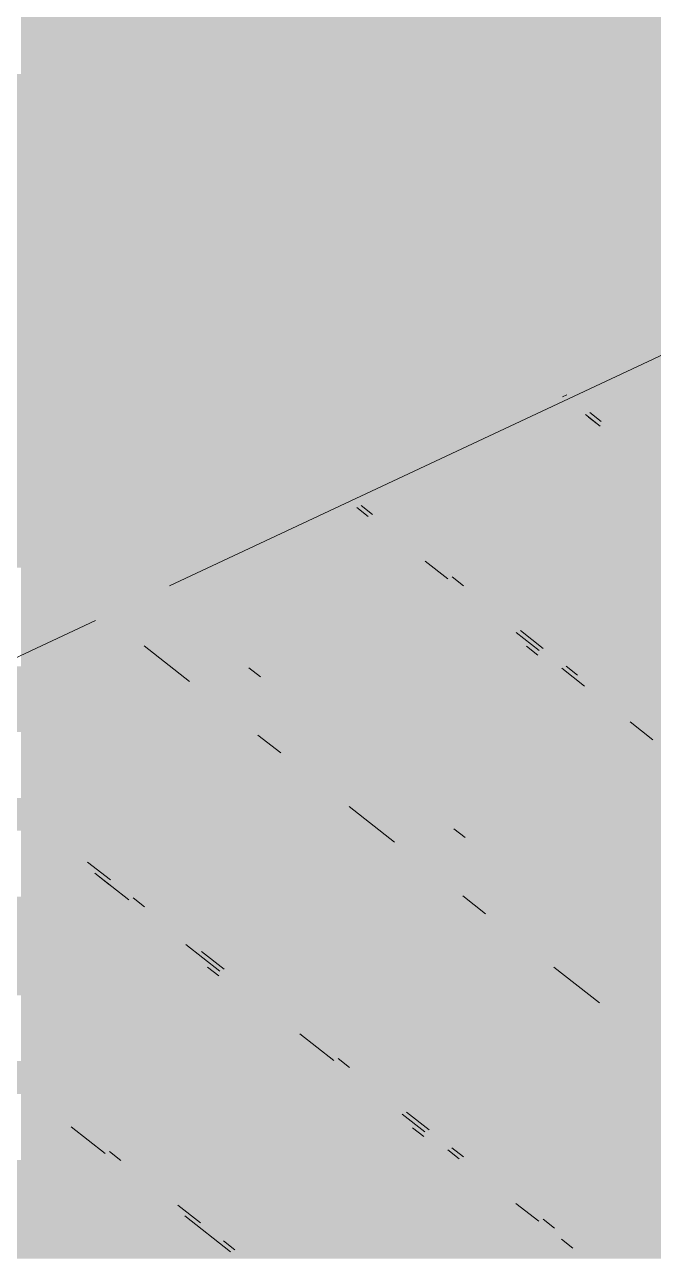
# Model space of a CAD drawing. Header units: millimetres. Extents: x 5 to 1315, y 5 to 292.
# Drawn here: x 1193.778 to 1195.618, y 83.386 to 87.001 of the extents above; entities that cross this region are included whole.
import ezdxf

# ---------------------------------------------------------------- set-up
doc = ezdxf.new("R2010")
doc.units = ezdxf.units.MM
doc.layers.add('EXISTING', color=7, linetype='Continuous')
doc.layers.add('IMAGES', color=7, linetype='Continuous')

# ---------------------------------------------------------------- blocks, each defined once
blk = doc.blocks.new('SHEET_03')
at = {"layer": 'EXISTING', "color": 250, "lineweight": 9}
for p, q in [((294.2024, 85.3568), (297.9396, 87.1113)), ((295.353, 85.9105), (295.3655, 85.9164)), ((295.4197, 85.8582), (295.453, 85.8321)), ((295.4624, 85.8242), (295.4291, 85.8504)), ((295.4655, 85.8379), (295.4322, 85.8641)), ((294.7964, 85.5656), (294.7631, 85.5918)), ((294.7506, 85.5859), (294.784, 85.5598)), ((294.9506, 85.429), (295.0172, 85.3767)), ((295.0631, 85.3564), (295.0297, 85.3825)), ((290.3257, 83.5368), (293.9858, 85.2552)), ((295.2172, 85.2197), (295.2839, 85.1674)), ((295.2963, 85.1732), (295.2297, 85.2256)), ((294.1277, 85.1807), (294.261, 85.0761)), ((295.2808, 85.1537), (295.2475, 85.1799)), ((295.3963, 85.0948), (295.363, 85.1209)), ((294.4682, 85.0897), (294.4348, 85.1159)), ((295.3505, 85.1151), (295.4172, 85.0627)), ((295.5505, 84.9581), (295.6171, 84.9058)), ((294.461, 84.9191), (294.5276, 84.8668)), ((294.7276, 84.7099), (294.8609, 84.6052)), ((295.068, 84.6189), (295.0347, 84.645)), ((294.0291, 84.4947), (293.9625, 84.547)), ((293.9833, 84.515), (294.0833, 84.4365)), ((294.0261, 84.481), (293.9928, 84.5072)), ((294.1291, 84.4162), (294.0958, 84.4424)), ((295.0609, 84.4483), (295.1275, 84.396)), ((294.2499, 84.3057), (294.3499, 84.2273)), ((294.3624, 84.2331), (294.2958, 84.2854)), ((294.3469, 84.2136), (294.3135, 84.2397)), ((295.3275, 84.239), (295.4608, 84.1344)), ((294.5832, 84.0442), (294.6832, 83.9657)), ((294.729, 83.9454), (294.6957, 83.9715)), ((294.8831, 83.8087), (294.9498, 83.7564)), ((294.9623, 83.7623), (294.8956, 83.8146)), ((293.9142, 83.7719), (294.0141, 83.6934)), ((294.9467, 83.7427), (294.9134, 83.7689)), ((294.06, 83.6731), (294.0266, 83.6992)), ((295.0164, 83.7041), (295.0498, 83.6779)), ((295.0623, 83.6838), (295.0289, 83.7099)), ((294.2932, 83.49), (294.2266, 83.5423)), ((295.2164, 83.5471), (295.2831, 83.4948)), ((294.2474, 83.5103), (294.3807, 83.4056)), ((295.3289, 83.4745), (295.2955, 83.5007)), ((294.3932, 83.4115), (294.3599, 83.4377)), ((295.3497, 83.4425), (295.383, 83.4163))]:
    blk.add_line(p, q, dxfattribs=at)
at = {"layer": 'IMAGES', "color": 7}
for points in [[(293.7673, 86.9525), (294.0564, 86.9525), (293.7673, 87.0489), (294.0564, 87.0489)], [(294.0564, 86.9525), (297.3327, 86.9525), (294.0564, 87.0489), (297.3327, 87.0489)], [(293.7673, 86.8561), (297.0436, 86.8561), (293.7673, 86.9525), (297.0436, 86.9525)], [(293.5745, 86.7597), (297.0436, 86.7597), (293.5745, 86.8561), (297.0436, 86.8561)], [(293.3818, 86.6633), (296.5618, 86.6633), (293.3818, 86.7597), (296.5618, 86.7597)], [(293.1891, 86.5669), (296.3691, 86.5669), (293.1891, 86.6633), (296.3691, 86.6633)], [(292.9964, 86.4705), (296.1764, 86.4705), (292.9964, 86.5669), (296.1764, 86.5669)], [(292.7073, 86.3741), (295.9836, 86.3741), (292.7073, 86.4705), (295.9836, 86.4705)], [(292.6109, 86.2777), (295.7909, 86.2777), (292.6109, 86.3741), (295.7909, 86.3741)], [(292.3218, 86.1813), (295.5018, 86.1813), (292.3218, 86.2777), (295.5018, 86.2777)], [(295.5018, 86.1813), (295.5982, 86.1813), (295.5018, 86.2777), (295.5982, 86.2777)], [(295.5982, 86.1813), (295.6945, 86.1813), (295.5982, 86.2777), (295.6945, 86.2777)], [(292.2255, 86.0849), (295.4055, 86.0849), (292.2255, 86.1813), (295.4055, 86.1813)], [(295.4055, 86.0849), (295.5018, 86.0849), (295.4055, 86.1813), (295.5018, 86.1813)], [(295.5018, 86.0849), (295.5982, 86.0849), (295.5018, 86.1813), (295.5982, 86.1813)], [(295.5982, 86.0849), (295.6945, 86.0849), (295.5982, 86.1813), (295.6945, 86.1813)], [(292.2255, 85.9885), (295.2127, 85.9885), (292.2255, 86.0849), (295.2127, 86.0849)], [(295.2127, 85.9885), (295.3091, 85.9885), (295.2127, 86.0849), (295.3091, 86.0849)], [(295.3091, 85.9885), (295.4055, 85.9885), (295.3091, 86.0849), (295.4055, 86.0849)], [(295.4055, 85.9885), (295.5018, 85.9885), (295.4055, 86.0849), (295.5018, 86.0849)], [(295.5018, 85.9885), (295.5982, 85.9885), (295.5018, 86.0849), (295.5982, 86.0849)], [(295.5982, 85.7957), (295.6945, 85.7957), (295.5982, 86.0849), (295.6945, 86.0849)], [(292.3218, 85.8921), (295.02, 85.8921), (292.3218, 85.9885), (295.02, 85.9885)], [(295.02, 85.8921), (295.2127, 85.8921), (295.02, 85.9885), (295.2127, 85.9885)], [(295.2127, 85.8921), (295.4055, 85.8921), (295.2127, 85.9885), (295.4055, 85.9885)], [(295.4055, 85.8921), (295.5018, 85.8921), (295.4055, 85.9885), (295.5018, 85.9885)], [(295.5018, 85.7957), (295.5982, 85.7957), (295.5018, 85.9885), (295.5982, 85.9885)], [(292.6109, 85.7957), (294.7309, 85.7957), (292.6109, 85.8921), (294.7309, 85.8921)], [(294.7309, 85.7957), (294.8273, 85.7957), (294.7309, 85.8921), (294.8273, 85.8921)], [(294.8273, 85.7957), (294.9236, 85.7957), (294.8273, 85.8921), (294.9236, 85.8921)], [(294.9236, 85.7957), (295.02, 85.7957), (294.9236, 85.8921), (295.02, 85.8921)], [(295.02, 85.7957), (295.1164, 85.7957), (295.02, 85.8921), (295.1164, 85.8921)], [(295.1164, 85.7957), (295.2127, 85.7957), (295.1164, 85.8921), (295.2127, 85.8921)], [(295.2127, 85.7957), (295.3091, 85.7957), (295.2127, 85.8921), (295.3091, 85.8921)], [(295.3091, 85.7957), (295.4055, 85.7957), (295.3091, 85.8921), (295.4055, 85.8921)], [(295.4055, 85.7957), (295.5018, 85.7957), (295.4055, 85.8921), (295.5018, 85.8921)], [(292.8036, 85.6993), (294.5382, 85.6993), (292.8036, 85.7957), (294.5382, 85.7957)], [(294.5382, 85.6993), (294.7309, 85.6993), (294.5382, 85.7957), (294.7309, 85.7957)], [(294.7309, 85.6993), (294.8273, 85.6993), (294.7309, 85.7957), (294.8273, 85.7957)], [(294.8273, 85.6993), (294.9236, 85.6993), (294.8273, 85.7957), (294.9236, 85.7957)], [(294.9236, 85.6993), (295.02, 85.6993), (294.9236, 85.7957), (295.02, 85.7957)], [(295.02, 85.6993), (295.1164, 85.6993), (295.02, 85.7957), (295.1164, 85.7957)], [(295.1164, 85.6993), (295.2127, 85.6993), (295.1164, 85.7957), (295.2127, 85.7957)], [(295.2127, 85.6993), (295.3091, 85.6993), (295.2127, 85.7957), (295.3091, 85.7957)], [(295.3091, 85.6993), (295.5018, 85.6993), (295.3091, 85.7957), (295.5018, 85.7957)], [(295.5018, 85.6993), (295.5982, 85.6993), (295.5018, 85.7957), (295.5982, 85.7957)], [(295.5982, 85.6993), (295.7909, 85.6993), (295.5982, 85.7957), (295.7909, 85.7957)], [(292.9, 85.6029), (294.3455, 85.6029), (292.9, 85.6993), (294.3455, 85.6993)], [(294.3455, 85.6029), (294.4418, 85.6029), (294.3455, 85.6993), (294.4418, 85.6993)], [(294.4418, 85.6029), (294.5382, 85.6029), (294.4418, 85.6993), (294.5382, 85.6993)], [(294.5382, 85.5065), (294.6345, 85.5065), (294.5382, 85.6993), (294.6345, 85.6993)], [(294.6345, 85.6029), (294.7309, 85.6029), (294.6345, 85.6993), (294.7309, 85.6993)], [(294.7309, 85.6029), (294.8273, 85.6029), (294.7309, 85.6993), (294.8273, 85.6993)], [(294.8273, 85.6029), (294.9236, 85.6029), (294.8273, 85.6993), (294.9236, 85.6993)], [(294.9236, 85.6029), (295.02, 85.6029), (294.9236, 85.6993), (295.02, 85.6993)], [(295.02, 85.6029), (295.1164, 85.6029), (295.02, 85.6993), (295.1164, 85.6993)], [(295.1164, 85.6029), (295.2127, 85.6029), (295.1164, 85.6993), (295.2127, 85.6993)], [(295.2127, 85.6029), (295.3091, 85.6029), (295.2127, 85.6993), (295.3091, 85.6993)], [(295.3091, 85.6029), (295.4055, 85.6029), (295.3091, 85.6993), (295.4055, 85.6993)], [(295.4055, 85.6029), (295.5018, 85.6029), (295.4055, 85.6993), (295.5018, 85.6993)], [(295.5018, 85.6029), (295.5982, 85.6029), (295.5018, 85.6993), (295.5982, 85.6993)], [(295.5982, 85.6029), (295.6945, 85.6029), (295.5982, 85.6993), (295.6945, 85.6993)], [(292.9, 85.5065), (294.1527, 85.5065), (292.9, 85.6029), (294.1527, 85.6029)], [(294.1527, 85.5065), (294.2491, 85.5065), (294.1527, 85.6029), (294.2491, 85.6029)], [(294.2491, 85.5065), (294.4418, 85.5065), (294.2491, 85.6029), (294.4418, 85.6029)], [(294.4418, 85.4101), (294.5382, 85.4101), (294.4418, 85.6029), (294.5382, 85.6029)], [(294.6345, 85.5065), (294.7309, 85.5065), (294.6345, 85.6029), (294.7309, 85.6029)], [(294.7309, 85.5065), (294.8273, 85.5065), (294.7309, 85.6029), (294.8273, 85.6029)], [(294.8273, 85.5065), (295.02, 85.5065), (294.8273, 85.6029), (295.02, 85.6029)], [(295.02, 85.5065), (295.1164, 85.5065), (295.02, 85.6029), (295.1164, 85.6029)], [(295.1164, 85.5065), (295.5018, 85.5065), (295.1164, 85.6029), (295.5018, 85.6029)], [(295.5018, 85.5065), (295.6945, 85.5065), (295.5018, 85.6029), (295.6945, 85.6029)], [(292.9, 85.4101), (293.8636, 85.4101), (292.9, 85.5065), (293.8636, 85.5065)], [(293.8636, 85.4101), (293.96, 85.4101), (293.8636, 85.5065), (293.96, 85.5065)], [(293.96, 85.4101), (294.1527, 85.4101), (293.96, 85.5065), (294.1527, 85.5065)], [(294.1527, 85.4101), (294.2491, 85.4101), (294.1527, 85.5065), (294.2491, 85.5065)], [(294.2491, 85.4101), (294.3455, 85.4101), (294.2491, 85.5065), (294.3455, 85.5065)], [(294.3455, 85.4101), (294.4418, 85.4101), (294.3455, 85.5065), (294.4418, 85.5065)], [(294.5382, 85.4101), (294.6345, 85.4101), (294.5382, 85.5065), (294.6345, 85.5065)], [(294.6345, 85.4101), (294.8273, 85.4101), (294.6345, 85.5065), (294.8273, 85.5065)], [(294.8273, 85.4101), (294.9236, 85.4101), (294.8273, 85.5065), (294.9236, 85.5065)], [(294.9236, 85.4101), (295.02, 85.4101), (294.9236, 85.5065), (295.02, 85.5065)], [(295.02, 85.4101), (295.1164, 85.4101), (295.02, 85.5065), (295.1164, 85.5065)], [(295.1164, 85.4101), (295.2127, 85.4101), (295.1164, 85.5065), (295.2127, 85.5065)], [(295.2127, 85.4101), (295.6945, 85.4101), (295.2127, 85.5065), (295.6945, 85.5065)], [(293.7673, 85.3137), (293.8636, 85.3137), (293.7673, 85.4101), (293.8636, 85.4101)], [(293.8636, 85.3137), (293.96, 85.3137), (293.8636, 85.4101), (293.96, 85.4101)], [(293.96, 85.3137), (294.0564, 85.3137), (293.96, 85.4101), (294.0564, 85.4101)], [(294.0564, 85.3137), (294.2491, 85.3137), (294.0564, 85.4101), (294.2491, 85.4101)], [(294.2491, 85.2173), (294.3455, 85.2173), (294.2491, 85.4101), (294.3455, 85.4101)], [(294.3455, 85.3137), (294.4418, 85.3137), (294.3455, 85.4101), (294.4418, 85.4101)], [(294.4418, 85.3137), (294.5382, 85.3137), (294.4418, 85.4101), (294.5382, 85.4101)], [(294.5382, 85.3137), (294.6345, 85.3137), (294.5382, 85.4101), (294.6345, 85.4101)], [(294.6345, 85.3137), (294.7309, 85.3137), (294.6345, 85.4101), (294.7309, 85.4101)], [(294.7309, 85.3137), (294.8273, 85.3137), (294.7309, 85.4101), (294.8273, 85.4101)], [(294.8273, 85.3137), (294.9236, 85.3137), (294.8273, 85.4101), (294.9236, 85.4101)], [(294.9236, 85.3137), (295.02, 85.3137), (294.9236, 85.4101), (295.02, 85.4101)], [(295.02, 85.3137), (295.1164, 85.3137), (295.02, 85.4101), (295.1164, 85.4101)], [(295.1164, 85.3137), (295.3091, 85.3137), (295.1164, 85.4101), (295.3091, 85.4101)], [(295.3091, 85.3137), (295.7909, 85.3137), (295.3091, 85.4101), (295.7909, 85.4101)], [(293.7673, 85.2173), (293.8636, 85.2173), (293.7673, 85.3137), (293.8636, 85.3137)], [(293.8636, 85.2173), (293.96, 85.2173), (293.8636, 85.3137), (293.96, 85.3137)], [(293.96, 85.2173), (294.0564, 85.2173), (293.96, 85.3137), (294.0564, 85.3137)], [(294.0564, 85.1208), (294.1527, 85.1208), (294.0564, 85.3137), (294.1527, 85.3137)], [(294.1527, 85.2173), (294.2491, 85.2173), (294.1527, 85.3137), (294.2491, 85.3137)], [(294.3455, 85.2173), (294.4418, 85.2173), (294.3455, 85.3137), (294.4418, 85.3137)], [(294.4418, 85.2173), (294.5382, 85.2173), (294.4418, 85.3137), (294.5382, 85.3137)], [(294.5382, 85.2173), (294.9236, 85.2173), (294.5382, 85.3137), (294.9236, 85.3137)], [(294.9236, 85.2173), (295.02, 85.2173), (294.9236, 85.3137), (295.02, 85.3137)], [(295.02, 85.2173), (295.1164, 85.2173), (295.02, 85.3137), (295.1164, 85.3137)], [(295.1164, 85.1208), (295.3091, 85.1208), (295.1164, 85.3137), (295.3091, 85.3137)], [(295.3091, 85.2173), (295.4055, 85.2173), (295.3091, 85.3137), (295.4055, 85.3137)], [(295.4055, 85.2173), (295.8873, 85.2173), (295.4055, 85.3137), (295.8873, 85.3137)], [(293.7673, 85.1208), (293.96, 85.1208), (293.7673, 85.2173), (293.96, 85.2173)], [(293.96, 85.1208), (294.0564, 85.1208), (293.96, 85.2173), (294.0564, 85.2173)], [(294.1527, 85.1208), (294.2491, 85.1208), (294.1527, 85.2173), (294.2491, 85.2173)], [(294.2491, 85.1208), (294.3455, 85.1208), (294.2491, 85.2173), (294.3455, 85.2173)], [(294.3455, 85.1208), (294.4418, 85.1208), (294.3455, 85.2173), (294.4418, 85.2173)], [(294.4418, 85.1208), (294.6345, 85.1208), (294.4418, 85.2173), (294.6345, 85.2173)], [(294.6345, 85.1208), (295.02, 85.1208), (294.6345, 85.2173), (295.02, 85.2173)], [(295.02, 85.1208), (295.1164, 85.1208), (295.02, 85.2173), (295.1164, 85.2173)], [(295.3091, 85.1208), (295.4055, 85.1208), (295.3091, 85.2173), (295.4055, 85.2173)], [(295.4055, 85.1208), (295.5982, 85.1208), (295.4055, 85.2173), (295.5982, 85.2173)], [(295.5982, 85.1208), (295.9836, 85.1208), (295.5982, 85.2173), (295.9836, 85.2173)], [(293.6709, 85.0244), (293.8636, 85.0244), (293.6709, 85.1208), (293.8636, 85.1208)], [(293.8636, 85.0244), (293.96, 85.0244), (293.8636, 85.1208), (293.96, 85.1208)], [(293.96, 85.0244), (294.0564, 85.0244), (293.96, 85.1208), (294.0564, 85.1208)], [(294.0564, 85.0244), (294.1527, 85.0244), (294.0564, 85.1208), (294.1527, 85.1208)], [(294.1527, 85.0244), (294.2491, 85.0244), (294.1527, 85.1208), (294.2491, 85.1208)], [(294.2491, 85.0244), (294.3455, 85.0244), (294.2491, 85.1208), (294.3455, 85.1208)], [(294.3455, 85.0244), (294.4418, 85.0244), (294.3455, 85.1208), (294.4418, 85.1208)], [(294.4418, 85.0244), (294.6345, 85.0244), (294.4418, 85.1208), (294.6345, 85.1208)], [(294.6345, 85.0244), (294.7309, 85.0244), (294.6345, 85.1208), (294.7309, 85.1208)], [(294.7309, 85.0244), (295.1164, 85.0244), (294.7309, 85.1208), (295.1164, 85.1208)], [(295.1164, 85.0244), (295.3091, 85.0244), (295.1164, 85.1208), (295.3091, 85.1208)], [(295.3091, 85.0244), (295.4055, 85.0244), (295.3091, 85.1208), (295.4055, 85.1208)], [(295.4055, 85.0244), (295.5018, 85.0244), (295.4055, 85.1208), (295.5018, 85.1208)], [(295.5018, 85.0244), (295.5982, 85.0244), (295.5018, 85.1208), (295.5982, 85.1208)], [(295.5982, 85.0244), (296.1764, 85.0244), (295.5982, 85.1208), (296.1764, 85.1208)], [(293.6709, 84.928), (293.8636, 84.928), (293.6709, 85.0244), (293.8636, 85.0244)], [(293.8636, 84.928), (294.2491, 84.928), (293.8636, 85.0244), (294.2491, 85.0244)], [(294.2491, 84.928), (294.3455, 84.928), (294.2491, 85.0244), (294.3455, 85.0244)], [(294.3455, 84.928), (294.4418, 84.928), (294.3455, 85.0244), (294.4418, 85.0244)], [(294.4418, 84.928), (294.5382, 84.928), (294.4418, 85.0244), (294.5382, 85.0244)], [(294.5382, 84.928), (294.6345, 84.928), (294.5382, 85.0244), (294.6345, 85.0244)], [(294.6345, 84.928), (294.7309, 84.928), (294.6345, 85.0244), (294.7309, 85.0244)], [(294.7309, 84.928), (294.9236, 84.928), (294.7309, 85.0244), (294.9236, 85.0244)], [(294.9236, 84.928), (295.2127, 84.928), (294.9236, 85.0244), (295.2127, 85.0244)], [(295.2127, 84.928), (295.3091, 84.928), (295.2127, 85.0244), (295.3091, 85.0244)], [(295.3091, 84.928), (295.4055, 84.928), (295.3091, 85.0244), (295.4055, 85.0244)], [(295.4055, 84.928), (295.5018, 84.928), (295.4055, 85.0244), (295.5018, 85.0244)], [(295.5018, 84.928), (295.5982, 84.928), (295.5018, 85.0244), (295.5982, 85.0244)], [(295.5982, 84.928), (295.6945, 84.928), (295.5982, 85.0244), (295.6945, 85.0244)], [(293.7673, 84.8316), (294.2491, 84.8316), (293.7673, 84.928), (294.2491, 84.928)], [(294.2491, 84.8316), (294.3455, 84.8316), (294.2491, 84.928), (294.3455, 84.928)], [(294.3455, 84.8316), (294.4418, 84.8316), (294.3455, 84.928), (294.4418, 84.928)], [(294.4418, 84.8316), (294.5382, 84.8316), (294.4418, 84.928), (294.5382, 84.928)], [(294.5382, 84.7352), (294.6345, 84.7352), (294.5382, 84.928), (294.6345, 84.928)], [(294.6345, 84.7352), (294.7309, 84.7352), (294.6345, 84.928), (294.7309, 84.928)], [(294.7309, 84.8316), (294.8273, 84.8316), (294.7309, 84.928), (294.8273, 84.928)], [(294.8273, 84.8316), (294.9236, 84.8316), (294.8273, 84.928), (294.9236, 84.928)], [(294.9236, 84.8316), (295.02, 84.8316), (294.9236, 84.928), (295.02, 84.928)], [(295.02, 84.8316), (295.3091, 84.8316), (295.02, 84.928), (295.3091, 84.928)], [(295.3091, 84.8316), (295.4055, 84.8316), (295.3091, 84.928), (295.4055, 84.928)], [(295.4055, 84.8316), (295.5018, 84.8316), (295.4055, 84.928), (295.5018, 84.928)], [(295.5018, 84.8316), (295.5982, 84.8316), (295.5018, 84.928), (295.5982, 84.928)], [(295.5982, 84.8316), (295.7909, 84.8316), (295.5982, 84.928), (295.7909, 84.928)], [(293.7673, 84.7352), (294.3455, 84.7352), (293.7673, 84.8316), (294.3455, 84.8316)], [(294.3455, 84.7352), (294.4418, 84.7352), (294.3455, 84.8316), (294.4418, 84.8316)], [(294.4418, 84.7352), (294.5382, 84.7352), (294.4418, 84.8316), (294.5382, 84.8316)], [(294.7309, 84.7352), (294.9236, 84.7352), (294.7309, 84.8316), (294.9236, 84.8316)], [(294.9236, 84.7352), (295.02, 84.7352), (294.9236, 84.8316), (295.02, 84.8316)], [(295.02, 84.7352), (295.1164, 84.7352), (295.02, 84.8316), (295.1164, 84.8316)], [(295.1164, 84.7352), (295.5018, 84.7352), (295.1164, 84.8316), (295.5018, 84.8316)], [(295.5018, 84.7352), (295.5982, 84.7352), (295.5018, 84.8316), (295.5982, 84.8316)], [(295.5982, 84.7352), (295.6945, 84.7352), (295.5982, 84.8316), (295.6945, 84.8316)], [(293.6709, 84.6388), (293.8636, 84.6388), (293.6709, 84.7352), (293.8636, 84.7352)], [(293.8636, 84.6388), (293.96, 84.6388), (293.8636, 84.7352), (293.96, 84.7352)], [(293.96, 84.6388), (294.0564, 84.6388), (293.96, 84.7352), (294.0564, 84.7352)], [(294.0564, 84.6388), (294.4418, 84.6388), (294.0564, 84.7352), (294.4418, 84.7352)], [(294.4418, 84.6388), (294.5382, 84.6388), (294.4418, 84.7352), (294.5382, 84.7352)], [(294.5382, 84.6388), (294.6345, 84.6388), (294.5382, 84.7352), (294.6345, 84.7352)], [(294.6345, 84.6388), (294.7309, 84.6388), (294.6345, 84.7352), (294.7309, 84.7352)], [(294.7309, 84.6388), (294.8273, 84.6388), (294.7309, 84.7352), (294.8273, 84.7352)], [(294.8273, 84.6388), (294.9236, 84.6388), (294.8273, 84.7352), (294.9236, 84.7352)], [(294.9236, 84.6388), (295.02, 84.6388), (294.9236, 84.7352), (295.02, 84.7352)], [(295.02, 84.6388), (295.1164, 84.6388), (295.02, 84.7352), (295.1164, 84.7352)], [(295.1164, 84.6388), (295.2127, 84.6388), (295.1164, 84.7352), (295.2127, 84.7352)], [(295.2127, 84.6388), (295.5982, 84.6388), (295.2127, 84.7352), (295.5982, 84.7352)], [(295.5982, 84.6388), (295.6945, 84.6388), (295.5982, 84.7352), (295.6945, 84.7352)], [(293.7673, 84.5424), (293.8636, 84.5424), (293.7673, 84.6388), (293.8636, 84.6388)], [(293.8636, 84.446), (293.96, 84.446), (293.8636, 84.6388), (293.96, 84.6388)], [(293.96, 84.5424), (294.0564, 84.5424), (293.96, 84.6388), (294.0564, 84.6388)], [(294.0564, 84.5424), (294.5382, 84.5424), (294.0564, 84.6388), (294.5382, 84.6388)], [(294.5382, 84.5424), (294.6345, 84.5424), (294.5382, 84.6388), (294.6345, 84.6388)], [(294.6345, 84.5424), (294.7309, 84.5424), (294.6345, 84.6388), (294.7309, 84.6388)], [(294.7309, 84.5424), (294.8273, 84.5424), (294.7309, 84.6388), (294.8273, 84.6388)], [(294.8273, 84.5424), (294.9236, 84.5424), (294.8273, 84.6388), (294.9236, 84.6388)], [(294.9236, 84.5424), (295.02, 84.5424), (294.9236, 84.6388), (295.02, 84.6388)], [(295.02, 84.5424), (295.1164, 84.5424), (295.02, 84.6388), (295.1164, 84.6388)], [(295.1164, 84.5424), (295.2127, 84.5424), (295.1164, 84.6388), (295.2127, 84.6388)], [(295.2127, 84.5424), (295.3091, 84.5424), (295.2127, 84.6388), (295.3091, 84.6388)], [(295.3091, 84.5424), (295.7909, 84.5424), (295.3091, 84.6388), (295.7909, 84.6388)], [(293.7673, 84.446), (293.8636, 84.446), (293.7673, 84.5424), (293.8636, 84.5424)], [(293.96, 84.446), (294.1527, 84.446), (293.96, 84.5424), (294.1527, 84.5424)], [(294.1527, 84.446), (294.2491, 84.446), (294.1527, 84.5424), (294.2491, 84.5424)], [(294.2491, 84.446), (294.7309, 84.446), (294.2491, 84.5424), (294.7309, 84.5424)], [(294.7309, 84.446), (294.8273, 84.446), (294.7309, 84.5424), (294.8273, 84.5424)], [(294.8273, 84.446), (294.9236, 84.446), (294.8273, 84.5424), (294.9236, 84.5424)], [(294.9236, 84.446), (295.02, 84.446), (294.9236, 84.5424), (295.02, 84.5424)], [(295.02, 84.446), (295.1164, 84.446), (295.02, 84.5424), (295.1164, 84.5424)], [(295.1164, 84.446), (295.2127, 84.446), (295.1164, 84.5424), (295.2127, 84.5424)], [(295.2127, 84.446), (295.3091, 84.446), (295.2127, 84.5424), (295.3091, 84.5424)], [(295.3091, 84.446), (295.4055, 84.446), (295.3091, 84.5424), (295.4055, 84.5424)], [(295.4055, 84.446), (295.9836, 84.446), (295.4055, 84.5424), (295.9836, 84.5424)], [(293.3818, 84.3496), (293.8636, 84.3496), (293.3818, 84.446), (293.8636, 84.446)], [(293.8636, 84.3496), (293.96, 84.3496), (293.8636, 84.446), (293.96, 84.446)], [(293.96, 84.3496), (294.0564, 84.3496), (293.96, 84.446), (294.0564, 84.446)], [(294.0564, 84.3496), (294.2491, 84.3496), (294.0564, 84.446), (294.2491, 84.446)], [(294.2491, 84.3496), (294.3455, 84.3496), (294.2491, 84.446), (294.3455, 84.446)], [(294.3455, 84.3496), (294.8273, 84.3496), (294.3455, 84.446), (294.8273, 84.446)], [(294.8273, 84.3496), (294.9236, 84.3496), (294.8273, 84.446), (294.9236, 84.446)], [(294.9236, 84.3496), (295.02, 84.3496), (294.9236, 84.446), (295.02, 84.446)], [(295.02, 84.3496), (295.1164, 84.3496), (295.02, 84.446), (295.1164, 84.446)], [(295.1164, 84.2532), (295.2127, 84.2532), (295.1164, 84.446), (295.2127, 84.446)], [(295.2127, 84.3496), (295.3091, 84.3496), (295.2127, 84.446), (295.3091, 84.446)], [(295.3091, 84.3496), (295.4055, 84.3496), (295.3091, 84.446), (295.4055, 84.446)], [(295.4055, 84.3496), (295.5018, 84.3496), (295.4055, 84.446), (295.5018, 84.446)], [(295.5018, 84.3496), (295.5982, 84.3496), (295.5018, 84.446), (295.5982, 84.446)], [(295.5982, 84.3496), (295.9836, 84.3496), (295.5982, 84.446), (295.9836, 84.446)], [(293.4782, 84.2532), (294.0564, 84.2532), (293.4782, 84.3496), (294.0564, 84.3496)], [(294.0564, 84.2532), (294.1527, 84.2532), (294.0564, 84.3496), (294.1527, 84.3496)], [(294.1527, 84.2532), (294.2491, 84.2532), (294.1527, 84.3496), (294.2491, 84.3496)], [(294.2491, 84.2532), (294.3455, 84.2532), (294.2491, 84.3496), (294.3455, 84.3496)], [(294.3455, 84.2532), (294.4418, 84.2532), (294.3455, 84.3496), (294.4418, 84.3496)], [(294.4418, 84.2532), (294.5382, 84.2532), (294.4418, 84.3496), (294.5382, 84.3496)], [(294.5382, 84.2532), (295.02, 84.2532), (294.5382, 84.3496), (295.02, 84.3496)], [(295.02, 84.2532), (295.1164, 84.2532), (295.02, 84.3496), (295.1164, 84.3496)], [(295.2127, 84.2532), (295.4055, 84.2532), (295.2127, 84.3496), (295.4055, 84.3496)], [(295.4055, 84.2532), (295.5018, 84.2532), (295.4055, 84.3496), (295.5018, 84.3496)], [(295.5018, 84.2532), (295.5982, 84.2532), (295.5018, 84.3496), (295.5982, 84.3496)], [(295.5982, 84.2532), (295.6945, 84.2532), (295.5982, 84.3496), (295.6945, 84.3496)], [(293.4782, 84.1568), (294.1527, 84.1568), (293.4782, 84.2532), (294.1527, 84.2532)], [(294.1527, 84.1568), (294.2491, 84.1568), (294.1527, 84.2532), (294.2491, 84.2532)], [(294.2491, 84.1568), (294.4418, 84.1568), (294.2491, 84.2532), (294.4418, 84.2532)], [(294.4418, 84.1568), (294.5382, 84.1568), (294.4418, 84.2532), (294.5382, 84.2532)], [(294.5382, 84.1568), (294.6345, 84.1568), (294.5382, 84.2532), (294.6345, 84.2532)], [(294.6345, 84.1568), (295.1164, 84.1568), (294.6345, 84.2532), (295.1164, 84.2532)], [(295.1164, 84.1568), (295.3091, 84.1568), (295.1164, 84.2532), (295.3091, 84.2532)], [(295.3091, 84.1568), (295.5018, 84.1568), (295.3091, 84.2532), (295.5018, 84.2532)], [(295.5018, 84.1568), (295.5982, 84.1568), (295.5018, 84.2532), (295.5982, 84.2532)], [(295.5982, 84.1568), (295.6945, 84.1568), (295.5982, 84.2532), (295.6945, 84.2532)], [(293.7673, 84.0604), (294.2491, 84.0604), (293.7673, 84.1568), (294.2491, 84.1568)], [(294.2491, 84.0604), (294.3455, 84.0604), (294.2491, 84.1568), (294.3455, 84.1568)], [(294.3455, 83.964), (294.4418, 83.964), (294.3455, 84.1568), (294.4418, 84.1568)], [(294.4418, 84.0604), (294.5382, 84.0604), (294.4418, 84.1568), (294.5382, 84.1568)], [(294.5382, 84.0604), (294.6345, 84.0604), (294.5382, 84.1568), (294.6345, 84.1568)], [(294.6345, 84.0604), (294.7309, 84.0604), (294.6345, 84.1568), (294.7309, 84.1568)], [(294.7309, 84.0604), (295.2127, 84.0604), (294.7309, 84.1568), (295.2127, 84.1568)], [(295.2127, 84.0604), (295.3091, 84.0604), (295.2127, 84.1568), (295.3091, 84.1568)], [(295.3091, 84.0604), (295.4055, 84.0604), (295.3091, 84.1568), (295.4055, 84.1568)], [(295.4055, 84.0604), (295.5018, 84.0604), (295.4055, 84.1568), (295.5018, 84.1568)], [(295.5018, 84.0604), (295.5982, 84.0604), (295.5018, 84.1568), (295.5982, 84.1568)], [(295.5982, 84.0604), (295.6945, 84.0604), (295.5982, 84.1568), (295.6945, 84.1568)], [(293.7673, 83.964), (293.8636, 83.964), (293.7673, 84.0604), (293.8636, 84.0604)], [(293.8636, 83.964), (294.3455, 83.964), (293.8636, 84.0604), (294.3455, 84.0604)], [(294.4418, 83.964), (294.5382, 83.964), (294.4418, 84.0604), (294.5382, 84.0604)], [(294.5382, 83.964), (294.6345, 83.964), (294.5382, 84.0604), (294.6345, 84.0604)], [(294.6345, 83.964), (294.7309, 83.964), (294.6345, 84.0604), (294.7309, 84.0604)], [(294.7309, 83.964), (294.8273, 83.964), (294.7309, 84.0604), (294.8273, 84.0604)], [(294.8273, 83.964), (294.9236, 83.964), (294.8273, 84.0604), (294.9236, 84.0604)], [(294.9236, 83.964), (295.3091, 83.964), (294.9236, 84.0604), (295.3091, 84.0604)], [(295.3091, 83.964), (295.4055, 83.964), (295.3091, 84.0604), (295.4055, 84.0604)], [(295.4055, 83.964), (295.5018, 83.964), (295.4055, 84.0604), (295.5018, 84.0604)], [(295.5018, 83.964), (295.5982, 83.964), (295.5018, 84.0604), (295.5982, 84.0604)], [(295.5982, 83.964), (295.6945, 83.964), (295.5982, 84.0604), (295.6945, 84.0604)], [(293.6709, 83.8676), (293.8636, 83.8676), (293.6709, 83.964), (293.8636, 83.964)], [(293.8636, 83.8676), (293.96, 83.8676), (293.8636, 83.964), (293.96, 83.964)], [(293.96, 83.8676), (294.4418, 83.8676), (293.96, 83.964), (294.4418, 83.964)], [(294.4418, 83.8676), (294.6345, 83.8676), (294.4418, 83.964), (294.6345, 83.964)], [(294.6345, 83.8676), (294.8273, 83.8676), (294.6345, 83.964), (294.8273, 83.964)], [(294.8273, 83.8676), (294.9236, 83.8676), (294.8273, 83.964), (294.9236, 83.964)], [(294.9236, 83.8676), (295.02, 83.8676), (294.9236, 83.964), (295.02, 83.964)], [(295.02, 83.8676), (295.5018, 83.8676), (295.02, 83.964), (295.5018, 83.964)], [(295.5018, 83.8676), (295.5982, 83.8676), (295.5018, 83.964), (295.5982, 83.964)], [(295.5982, 83.8676), (295.6945, 83.8676), (295.5982, 83.964), (295.6945, 83.964)], [(293.7673, 83.7712), (293.8636, 83.7712), (293.7673, 83.8676), (293.8636, 83.8676)], [(293.8636, 83.7712), (293.96, 83.7712), (293.8636, 83.8676), (293.96, 83.8676)], [(293.96, 83.7712), (294.0564, 83.7712), (293.96, 83.8676), (294.0564, 83.8676)], [(294.0564, 83.7712), (294.1527, 83.7712), (294.0564, 83.8676), (294.1527, 83.8676)], [(294.1527, 83.7712), (294.6345, 83.7712), (294.1527, 83.8676), (294.6345, 83.8676)], [(294.6345, 83.7712), (294.7309, 83.7712), (294.6345, 83.8676), (294.7309, 83.8676)], [(294.7309, 83.7712), (294.8273, 83.7712), (294.7309, 83.8676), (294.8273, 83.8676)], [(294.8273, 83.7712), (294.9236, 83.7712), (294.8273, 83.8676), (294.9236, 83.8676)], [(294.9236, 83.7712), (295.02, 83.7712), (294.9236, 83.8676), (295.02, 83.8676)], [(295.02, 83.7712), (295.1164, 83.7712), (295.02, 83.8676), (295.1164, 83.8676)], [(295.1164, 83.7712), (295.5982, 83.7712), (295.1164, 83.8676), (295.5982, 83.8676)], [(295.5982, 83.7712), (295.6945, 83.7712), (295.5982, 83.8676), (295.6945, 83.8676)], [(293.7673, 83.6748), (293.8636, 83.6748), (293.7673, 83.7712), (293.8636, 83.7712)], [(293.8636, 83.6748), (293.96, 83.6748), (293.8636, 83.7712), (293.96, 83.7712)], [(293.96, 83.6748), (294.0564, 83.6748), (293.96, 83.7712), (294.0564, 83.7712)], [(294.0564, 83.6748), (294.1527, 83.6748), (294.0564, 83.7712), (294.1527, 83.7712)], [(294.1527, 83.6748), (294.2491, 83.6748), (294.1527, 83.7712), (294.2491, 83.7712)], [(294.2491, 83.6748), (294.7309, 83.6748), (294.2491, 83.7712), (294.7309, 83.7712)], [(294.7309, 83.6748), (294.8273, 83.6748), (294.7309, 83.7712), (294.8273, 83.7712)], [(294.8273, 83.6748), (294.9236, 83.6748), (294.8273, 83.7712), (294.9236, 83.7712)], [(294.9236, 83.6748), (295.1164, 83.6748), (294.9236, 83.7712), (295.1164, 83.7712)], [(295.1164, 83.6748), (295.2127, 83.6748), (295.1164, 83.7712), (295.2127, 83.7712)], [(295.2127, 83.6748), (295.3091, 83.6748), (295.2127, 83.7712), (295.3091, 83.7712)], [(295.3091, 83.6748), (295.6945, 83.6748), (295.3091, 83.7712), (295.6945, 83.7712)], [(293.3818, 83.5784), (293.8636, 83.5784), (293.3818, 83.6748), (293.8636, 83.6748)], [(293.8636, 83.5784), (293.96, 83.5784), (293.8636, 83.6748), (293.96, 83.6748)], [(293.96, 83.5784), (294.0564, 83.5784), (293.96, 83.6748), (294.0564, 83.6748)], [(294.0564, 83.5784), (294.1527, 83.5784), (294.0564, 83.6748), (294.1527, 83.6748)], [(294.1527, 83.5784), (294.2491, 83.5784), (294.1527, 83.6748), (294.2491, 83.6748)], [(294.2491, 83.5784), (294.3455, 83.5784), (294.2491, 83.6748), (294.3455, 83.6748)], [(294.3455, 83.5784), (294.8273, 83.5784), (294.3455, 83.6748), (294.8273, 83.6748)], [(294.8273, 83.5784), (294.9236, 83.5784), (294.8273, 83.6748), (294.9236, 83.6748)], [(294.9236, 83.5784), (295.1164, 83.5784), (294.9236, 83.6748), (295.1164, 83.6748)], [(295.1164, 83.5784), (295.2127, 83.5784), (295.1164, 83.6748), (295.2127, 83.6748)], [(295.2127, 83.5784), (295.3091, 83.5784), (295.2127, 83.6748), (295.3091, 83.6748)], [(295.3091, 83.5784), (295.4055, 83.5784), (295.3091, 83.6748), (295.4055, 83.6748)], [(295.4055, 83.5784), (295.8873, 83.5784), (295.4055, 83.6748), (295.8873, 83.6748)], [(293.4782, 83.482), (293.96, 83.482), (293.4782, 83.5784), (293.96, 83.5784)], [(293.96, 83.482), (294.0564, 83.482), (293.96, 83.5784), (294.0564, 83.5784)], [(294.0564, 83.482), (294.1527, 83.482), (294.0564, 83.5784), (294.1527, 83.5784)], [(294.1527, 83.482), (294.2491, 83.482), (294.1527, 83.5784), (294.2491, 83.5784)], [(294.2491, 83.482), (294.3455, 83.482), (294.2491, 83.5784), (294.3455, 83.5784)], [(294.3455, 83.482), (294.9236, 83.482), (294.3455, 83.5784), (294.9236, 83.5784)], [(294.9236, 83.482), (295.1164, 83.482), (294.9236, 83.5784), (295.1164, 83.5784)], [(295.1164, 83.482), (295.3091, 83.482), (295.1164, 83.5784), (295.3091, 83.5784)], [(295.3091, 83.482), (295.4055, 83.482), (295.3091, 83.5784), (295.4055, 83.5784)], [(295.4055, 83.482), (295.5018, 83.482), (295.4055, 83.5784), (295.5018, 83.5784)], [(295.5018, 83.482), (295.9836, 83.482), (295.5018, 83.5784), (295.9836, 83.5784)], [(293.5745, 83.3856), (294.1527, 83.3856), (293.5745, 83.482), (294.1527, 83.482)], [(294.1527, 83.3856), (294.2491, 83.3856), (294.1527, 83.482), (294.2491, 83.482)], [(294.2491, 83.3856), (294.4418, 83.3856), (294.2491, 83.482), (294.4418, 83.482)], [(294.4418, 83.3856), (294.5382, 83.3856), (294.4418, 83.482), (294.5382, 83.482)], [(294.5382, 83.3856), (295.1164, 83.3856), (294.5382, 83.482), (295.1164, 83.482)], [(295.1164, 83.3856), (295.2127, 83.3856), (295.1164, 83.482), (295.2127, 83.482)], [(295.2127, 83.3856), (295.3091, 83.3856), (295.2127, 83.482), (295.3091, 83.482)], [(295.3091, 83.3856), (295.4055, 83.3856), (295.3091, 83.482), (295.4055, 83.482)], [(295.4055, 83.3856), (295.5018, 83.3856), (295.4055, 83.482), (295.5018, 83.482)], [(295.5018, 83.3856), (295.5982, 83.3856), (295.5018, 83.482), (295.5982, 83.482)], [(295.5982, 83.3856), (296.08, 83.3856), (295.5982, 83.482), (296.08, 83.482)]]:
    blk.add_solid(points, dxfattribs=at)

msp = doc.modelspace()

# ---------------------------------------------------------------- block references
msp.add_blockref('SHEET_03', (900, 0))

doc.saveas('drawing.dxf')
